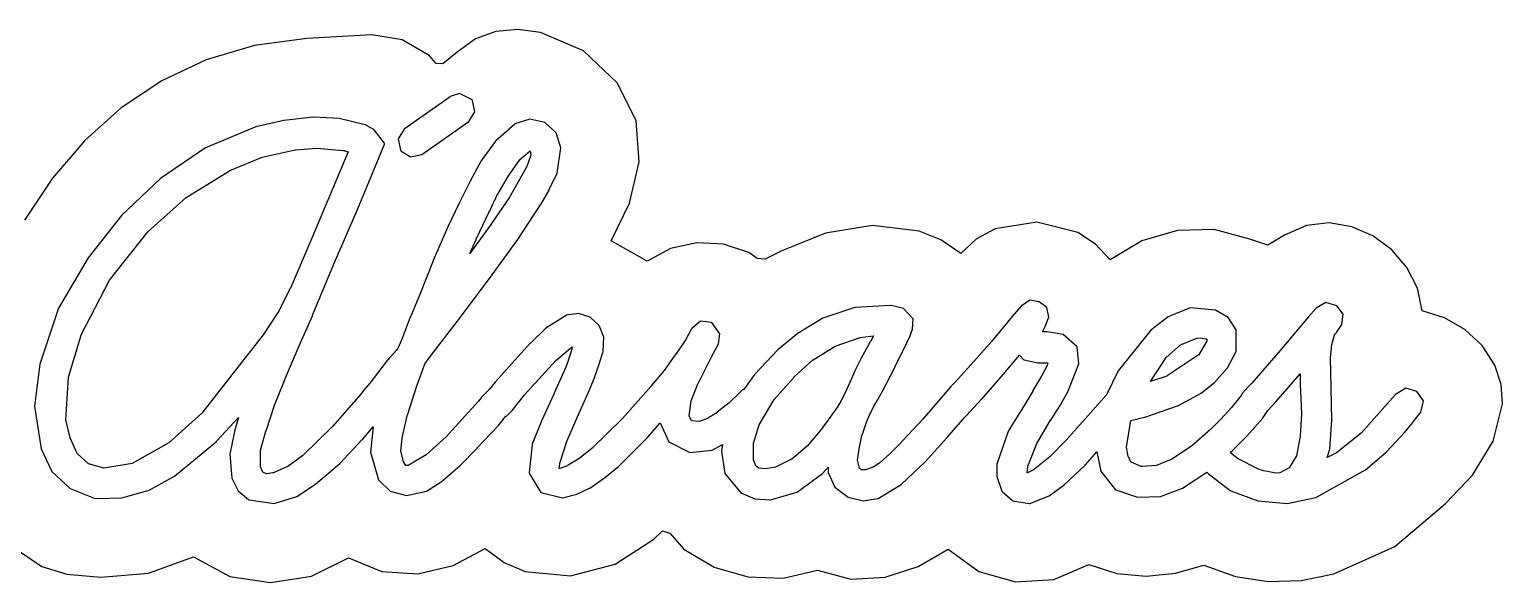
# Model space of a CAD drawing. Extents: x 0.8 to 89.7, y 278.9 to 296.2.
# Drawn here: x 45.02 to 89.71, y 278.88 to 295.68 of the extents above; entities that cross this region are included whole.
import ezdxf

# ---------------------------------------------------------------- set-up
doc = ezdxf.new("R2010")
doc.units = 0

msp = doc.modelspace()

# ---------------------------------------------------------------- linework, layer by layer
at = {"layer": 'Camada 2'}
for p, q in [((55.404557, 295.511049), (53.434266, 295.402014)), ((56.328805, 295.36259), (55.404557, 295.511049)), ((59.168105, 295.615276), (58.545694, 295.390357)), ((59.83561, 295.675904), (59.168105, 295.615276)), ((60.519936, 295.587326), (59.83561, 295.675904)), ((61.825972, 295.022896), (60.519936, 295.587326)), ((51.848942, 295.185434), (50.379685, 294.751916)), ((53.4343, 295.402), (51.848942, 295.185434)), ((53.434266, 295.402014), (53.4343, 295.402)), ((57.147156, 294.886261), (56.328805, 295.36259)), ((58.545694, 295.390357), (57.996646, 294.986061)), ((62.860046, 294.042674), (61.825972, 295.022896)), ((50.379685, 294.751916), (49.029148, 294.117253)), ((57.356205, 294.644704), (57.147156, 294.886261)), ((57.55734, 294.629325), (57.356205, 294.644704)), ((57.996646, 294.986061), (57.55734, 294.629325)), ((49.029148, 294.117253), (47.799954, 293.297251)), ((63.430294, 292.901864), (62.860046, 294.042674)), ((47.799954, 293.297251), (46.694723, 292.307718)), ((63.516756, 291.65311), (63.430294, 292.901864)), ((46.694723, 292.307718), (45.716076, 291.164461)), ((63.226523, 290.403826), (63.516756, 291.65311)), ((45.716076, 291.164461), (44.866635, 289.883286)), ((62.666686, 289.261424), (63.226523, 290.403826)), ((70.601637, 289.721947), (69.167561, 289.486555)), ((72.013065, 289.553887), (70.601637, 289.721947)), ((75.583457, 289.824262), (74.320141, 289.619027)), ((76.824913, 289.505857), (75.583457, 289.824262)), ((83.763078, 289.721037), (83.102236, 289.425424)), ((84.452601, 289.799881), (83.763078, 289.721037)), ((85.136556, 289.687094), (84.452601, 289.799881)), ((85.780695, 289.407816), (85.136556, 289.687094)), ((63.758486, 288.642284), (62.666686, 289.261424)), ((65.264099, 289.197009), (64.472259, 289.026614)), ((66.074616, 289.154494), (65.264099, 289.197009)), ((69.167561, 289.486555), (67.840526, 288.953494)), ((72.669758, 289.285506), (72.013065, 289.553887)), ((73.272156, 288.876594), (72.669758, 289.285506)), ((73.754407, 289.315808), (73.272156, 288.876594)), ((74.320141, 289.619027), (73.754407, 289.315808)), ((77.363321, 289.154528), (76.824913, 289.505857)), ((78.766417, 289.259039), (77.807316, 288.677374)), ((79.846282, 289.57528), (78.766417, 289.259039)), ((80.967122, 289.599046), (79.846282, 289.57528)), ((82.049146, 289.303284), (80.967122, 289.599046)), ((82.588325, 289.124781), (82.049146, 289.303284)), ((83.102236, 289.425424), (82.588325, 289.124781)), ((86.350769, 288.987185), (85.780695, 289.407816)), ((64.472259, 289.026614), (63.758486, 288.642284)), ((66.844426, 288.900094), (66.074616, 289.154494)), ((67.096575, 288.721927), (66.844426, 288.900094)), ((67.840526, 288.953494), (67.341156, 288.697722)), ((77.807316, 288.677374), (77.363321, 289.154528)), ((86.81253, 288.450339), (86.350769, 288.987185)), ((67.341156, 288.697722), (67.096575, 288.721927)), ((87.131728, 287.822416), (86.81253, 288.450339)), ((87.274116, 287.128554), (87.131728, 287.822416)), ((87.954204, 286.91559), (87.274116, 287.128554)), ((88.574171, 286.560686), (87.954204, 286.91559)), ((89.096526, 286.077312), (88.574171, 286.560686)), ((89.483776, 285.478934), (89.096526, 286.077312)), ((89.673186, 284.895336), (89.483776, 285.478934)), ((89.714031, 284.311905), (89.673186, 284.895336)), ((89.432097, 283.178905), (89.714031, 284.311905)), ((88.80212, 282.146654), (89.432097, 283.178905)), ((87.988246, 281.281874), (88.80212, 282.146654)), ((86.44654, 279.981034), (87.988246, 281.281874)), ((63.963566, 280.204694), (64.226464, 280.452649)), ((64.226464, 280.452649), (64.447829, 280.385544)), ((64.447829, 280.385544), (64.875676, 279.900004)), ((44.423555, 280.028908), (45.395128, 279.368797)), ((57.874872, 279.396036), (58.840516, 279.913674)), ((58.840516, 279.913674), (59.417712, 279.492877)), ((62.793073, 279.436279), (63.963566, 280.204694)), ((64.875676, 279.900004), (65.792758, 279.350359)), ((71.983864, 279.370223), (72.889346, 279.896104)), ((72.889346, 279.896104), (73.824581, 279.215238)), ((84.595911, 279.149368), (86.44654, 279.981034)), ((45.395128, 279.368797), (46.148903, 279.138393)), ((48.628442, 279.168959), (49.996766, 279.661724)), ((49.996766, 279.661724), (51.097873, 279.067377)), ((53.572266, 279.078555), (54.695986, 279.628524)), ((54.695986, 279.628524), (55.711372, 279.216884)), ((56.801412, 279.15158), (57.874872, 279.396036)), ((59.417712, 279.492877), (60.056679, 279.220315)), ((61.432487, 279.084668), (62.793073, 279.436279)), ((70.980119, 279.045235), (71.983864, 279.370223)), ((76.097915, 278.978934), (77.164736, 279.427354)), ((77.164736, 279.427354), (78.014198, 279.154822)), ((79.792356, 279.166599), (80.651066, 279.407854)), ((80.651066, 279.407854), (81.614352, 279.062825)), ((46.148903, 279.138393), (47.179006, 279.045434)), ((47.179006, 279.045434), (48.628442, 279.168959)), ((51.097873, 279.067377), (52.331301, 278.882246)), ((52.331301, 278.882246), (53.572266, 279.078555)), ((55.711372, 279.216884), (56.801412, 279.15158)), ((60.056679, 279.220315), (61.432487, 279.084668)), ((65.792758, 279.350359), (66.818154, 279.052484)), ((66.818154, 279.052484), (67.885493, 279.017236)), ((67.885493, 279.017236), (68.928406, 279.255474)), ((68.928406, 279.255474), (69.940752, 278.985525)), ((69.940752, 278.985525), (70.980119, 279.045235)), ((73.824581, 279.215238), (74.939317, 278.908871)), ((74.939317, 278.908871), (76.097915, 278.978934)), ((78.014198, 279.154822), (78.901736, 279.075079)), ((78.901736, 279.075079), (79.792356, 279.166599)), ((81.614352, 279.062825), (82.607154, 278.915449)), ((82.607154, 278.915449), (83.608124, 278.949654)), ((83.608124, 278.949654), (84.595911, 279.149368))]:
    msp.add_line(p, q, dxfattribs=at)
at = {"layer": 'Layer 1'}
for p, q in [((58.0647, 293.732), (57.8125, 293.648)), ((58.4455, 293.539), (58.0647, 293.732)), ((58.0647, 293.732), (58.0647, 293.732)), ((57.8125, 293.648), (56.3847, 292.645)), ((58.461, 293.518), (58.4455, 293.539)), ((58.534425, 293.178625), (58.461, 293.518)), ((52.7363, 292.914), (51.8868, 292.717)), ((53.6329, 293.016), (52.7363, 292.914)), ((53.6386, 293.016), (53.6329, 293.016)), ((53.6329, 293.016), (53.6329, 293.016)), ((53.6427, 293.016), (53.6386, 293.016)), ((54.4101, 292.974), (53.6427, 293.016)), ((55.207, 292.781), (54.4101, 292.974)), ((55.209, 292.779), (55.207, 292.781)), ((55.2127, 292.778), (55.209, 292.779)), ((55.4803, 292.625), (55.2127, 292.778)), ((56.9221, 291.881), (58.3494, 292.885)), ((58.3494, 292.885), (58.534425, 293.178625)), ((59.74, 292.803), (59.1618, 292.287)), ((59.7421, 292.805), (59.74, 292.803)), ((59.7442, 292.806), (59.7421, 292.805)), ((60.199525, 292.94925), (59.7442, 292.806)), ((60.6562, 292.851), (60.199525, 292.94925)), ((61.000425, 292.540875), (60.6562, 292.851)), ((51.8811, 292.717), (50.35965, 292.07875)), ((51.8847, 292.717), (51.8811, 292.717)), ((51.8868, 292.717), (51.8847, 292.717)), ((55.7888, 292.225), (55.4803, 292.625)), ((56.3847, 292.645), (56.200925, 292.350625)), ((56.200925, 292.350625), (56.2756, 292.012)), ((61.1405, 292.086), (61.000425, 292.540875)), ((50.35965, 292.07875), (48.996, 291.154)), ((52.078837, 291.797), (53.08, 292.017)), ((53.08, 292.017), (53.0841, 292.019)), ((53.0841, 292.019), (53.0898, 292.019)), ((53.0898, 292.019), (53.7383, 292.074)), ((54.6897, 291.963), (53.5859, 289.334)), ((53.7383, 292.074), (54.531, 292.002)), ((53.7383, 292.074), (53.7383, 292.074)), ((54.531, 292.002), (54.5569, 291.998)), ((54.5569, 291.998), (54.5822, 291.998)), ((54.5822, 291.998), (54.5801, 291.99)), ((54.5801, 291.99), (54.59, 291.988)), ((54.59, 291.988), (54.5977, 291.986)), ((54.5977, 291.986), (54.6897, 291.963)), ((55.6307, 291.802), (55.7909, 292.189)), ((55.7909, 292.207), (55.7888, 292.225)), ((55.7909, 292.189), (55.7909, 292.207)), ((56.2756, 292.012), (56.2891, 291.992)), ((56.2891, 291.992), (56.583062, 291.8075)), ((56.583062, 291.8075), (56.9221, 291.881)), ((59.1602, 292.285), (58.7225, 291.689)), ((59.1618, 292.287), (59.1602, 292.285)), ((59.8868, 291.719), (60.2108, 291.992)), ((60.2108, 291.992), (60.2268, 291.861)), ((60.2108, 291.992), (60.2108, 291.992)), ((61.0273, 291.31), (61.1405, 292.086)), ((51.092, 291.391), (52.078837, 291.797)), ((54.9667, 290.213), (55.6307, 291.802)), ((58.7204, 291.686), (58.3866, 291.074)), ((58.7225, 291.688), (58.7204, 291.686)), ((58.7225, 291.689), (58.7225, 291.688)), ((59.5509, 291.234), (59.8832, 291.711)), ((60.1116, 291.516), (59.5685, 290.561)), ((59.8832, 291.711), (59.8847, 291.715)), ((59.8847, 291.715), (59.8868, 291.719)), ((60.2268, 291.861), (60.1116, 291.516)), ((48.996, 291.154), (47.810425, 290.0225)), ((49.7716, 290.574), (51.0842, 291.388)), ((51.0842, 291.388), (51.0878, 291.391)), ((51.0878, 291.391), (51.092, 291.391)), ((58.3866, 291.074), (58.0409, 290.385)), ((59.2362, 290.697), (59.5488, 291.23)), ((59.5488, 291.23), (59.5509, 291.232)), ((59.5509, 291.232), (59.5509, 291.234)), ((60.7891, 290.812), (61.0273, 291.31)), ((48.6094, 289.526), (49.7675, 290.57)), ((49.7675, 290.57), (49.7696, 290.572)), ((49.7696, 290.572), (49.7716, 290.574)), ((59.5685, 290.561), (58.9432, 289.649)), ((58.9706, 290.147), (59.2326, 290.691)), ((59.2326, 290.691), (59.2362, 290.697)), ((60.5312, 290.358), (60.7813, 290.799)), ((60.7813, 290.799), (60.7891, 290.812)), ((54.2752, 288.602), (54.9667, 290.213)), ((58.0409, 290.385), (57.7107, 289.684)), ((58.5685, 289.306), (58.9669, 290.14)), ((58.9669, 290.14), (58.969, 290.145)), ((58.969, 290.145), (58.9706, 290.147)), ((59.8103, 289.266), (60.5271, 290.35)), ((60.5271, 290.35), (60.5312, 290.358)), ((47.810425, 290.0225), (46.8008, 288.744)), ((57.7107, 289.687), (57.2658, 288.66)), ((57.7107, 289.684), (57.7107, 289.687)), ((58.9432, 289.649), (58.3752, 288.869)), ((47.4493, 288.066), (48.6094, 289.526)), ((53.5859, 289.334), (52.9337, 287.817)), ((58.3752, 288.869), (58.5665, 289.303)), ((58.5665, 289.303), (58.5685, 289.305)), ((58.5685, 289.305), (58.5685, 289.306)), ((59.0605, 288.225), (59.8067, 289.26)), ((59.8067, 289.26), (59.8103, 289.266)), ((46.8008, 288.744), (45.9006, 287.217)), ((53.6055, 286.996), (54.2752, 288.602)), ((57.2637, 288.652), (56.8632, 287.625)), ((57.2658, 288.66), (57.2637, 288.656)), ((57.2637, 288.656), (57.2637, 288.652)), ((46.5879, 286.401), (47.4472, 288.063)), ((47.4472, 288.063), (47.4493, 288.066)), ((58.0993, 286.938), (59.0605, 288.225)), ((52.9317, 287.815), (52.5684, 287.108)), ((52.9337, 287.817), (52.9317, 287.815)), ((56.8632, 287.625), (56.5743, 286.949)), ((75.367, 287.453), (75.1091, 287.273)), ((75.6579, 287.41), (75.367, 287.453)), ((75.8827, 287.238), (75.6579, 287.41)), ((45.8985, 287.213), (45.3259, 285.514)), ((45.9006, 287.215), (45.8985, 287.213)), ((45.9006, 287.217), (45.9006, 287.215)), ((52.5684, 287.108), (52.111, 286.402)), ((53.203, 286.073), (53.6014, 286.985)), ((53.6014, 286.985), (53.6034, 286.99)), ((53.6034, 286.99), (53.6055, 286.996)), ((61.297, 286.994), (60.6836, 286.602)), ((61.3007, 286.996), (61.297, 286.994)), ((61.3063, 286.998), (61.3007, 286.996)), ((61.672638, 287.048), (61.3063, 286.998)), ((62.0272, 286.945), (61.672638, 287.048)), ((70.0608, 287.236), (69.0862, 286.912)), ((71.1409, 287.299), (70.0608, 287.236)), ((71.1522, 287.299), (71.1409, 287.299)), ((71.1621, 287.295), (71.1522, 287.299)), ((71.3393, 287.255), (71.1621, 287.295)), ((71.5414, 287.207), (71.3393, 287.255)), ((71.8339, 286.893), (71.5414, 287.207)), ((74.8342, 286.963), (74.2167, 286.213)), ((75.1091, 287.273), (74.8342, 286.963)), ((75.9432, 286.943), (75.8827, 287.238)), ((80.2323, 287.219), (79.5683, 286.953)), ((80.2344, 287.219), (80.2323, 287.219)), ((80.2364, 287.221), (80.2344, 287.219)), ((81.0038, 287.153), (80.2364, 287.221)), ((81.390087, 286.931625), (81.0038, 287.153)), ((84.0595, 287.215), (83.829, 286.946)), ((84.0615, 287.215), (84.0595, 287.215)), ((84.3545, 287.385), (84.0615, 287.215)), ((84.6863, 287.289), (84.3545, 287.385)), ((84.8739, 287.034), (84.6863, 287.289)), ((84.8367, 286.717), (84.8739, 287.034)), ((56.5702, 286.941), (56.3278, 286.289)), ((56.5723, 286.945), (56.5702, 286.941)), ((56.5743, 286.949), (56.5723, 286.945)), ((57.119, 285.668), (58.0993, 286.938)), ((60.6836, 286.602), (60.2165, 286.153)), ((62.307575, 286.691125), (62.0272, 286.945)), ((62.4432, 286.336), (62.307575, 286.691125)), ((65.0978, 286.569), (64.9376, 286.266)), ((65.1015, 286.576), (65.0978, 286.569)), ((65.1077, 286.584), (65.1015, 286.576)), ((65.381, 286.815), (65.1077, 286.584)), ((65.7247, 286.777), (65.381, 286.815)), ((65.965, 286.432), (65.7247, 286.777)), ((69.0862, 286.912), (68.3597, 286.469)), ((71.7186, 286.324), (71.8106, 286.578)), ((71.8106, 286.578), (71.8339, 286.893)), ((75.7556, 286.498), (75.8341, 286.654)), ((75.8341, 286.654), (75.9411, 286.924)), ((75.9411, 286.924), (75.9432, 286.933)), ((75.9432, 286.933), (75.9432, 286.943)), ((79.0391, 286.547), (78.049, 285.314)), ((79.5683, 286.953), (79.0391, 286.547)), ((81.6296, 286.555), (81.390087, 286.931625)), ((81.6296, 286.549), (81.6296, 286.555)), ((81.6317, 286.543), (81.6296, 286.549)), ((81.6296, 285.897), (81.6317, 286.543)), ((83.829, 286.946), (82.9619, 285.924)), ((84.6749, 286.471), (84.8367, 286.717)), ((46.1992, 285.123), (46.5858, 286.397)), ((46.5858, 286.397), (46.5879, 286.399)), ((46.5879, 286.399), (46.5879, 286.401)), ((52.1095, 286.4), (50.244, 284.026)), ((52.111, 286.402), (52.1095, 286.4)), ((52.82, 285.172), (53.2009, 286.068)), ((53.2009, 286.07), (53.203, 286.073)), ((53.2009, 286.068), (53.2009, 286.07)), ((56.2441, 286.111), (56.2245, 286.056)), ((56.2519, 286.119), (56.2441, 286.111)), ((56.2637, 286.153), (56.2519, 286.119)), ((56.3278, 286.289), (56.2637, 286.153)), ((60.2108, 286.146), (59.6677, 285.547)), ((60.2129, 286.151), (60.2108, 286.146)), ((60.2165, 286.153), (60.2129, 286.151)), ((62.42, 285.902), (62.4432, 286.33)), ((62.4432, 286.332), (62.4432, 286.336)), ((62.4432, 286.33), (62.4432, 286.332)), ((64.9376, 286.266), (64.6348, 285.828)), ((65.6916, 285.699), (65.9257, 286.129)), ((65.9257, 286.129), (65.9278, 286.133)), ((65.9278, 286.133), (65.965, 286.432)), ((68.3514, 286.463), (67.7245, 285.951)), ((68.3535, 286.465), (68.3514, 286.463)), ((68.3597, 286.469), (68.3535, 286.465)), ((69.4609, 286.061), (70.2262, 286.326)), ((70.2262, 286.326), (70.6303, 286.371)), ((70.5275, 286.191), (70.2443, 285.68)), ((70.529, 286.193), (70.5275, 286.191)), ((70.5311, 286.197), (70.529, 286.193)), ((70.6303, 286.371), (70.5311, 286.197)), ((70.6303, 286.371), (70.6303, 286.371)), ((71.2752, 285.42), (71.6468, 286.182)), ((71.6468, 286.182), (71.6525, 286.191)), ((71.6525, 286.191), (71.6566, 286.205)), ((71.6566, 286.205), (71.7109, 286.309)), ((71.7109, 286.309), (71.715, 286.316)), ((71.715, 286.316), (71.7186, 286.324)), ((74.2187, 286.213), (73.672, 285.592)), ((74.2167, 286.213), (74.2187, 286.213)), ((75.7535, 286.494), (75.7556, 286.498)), ((75.8982, 286.494), (75.7535, 286.494)), ((75.9003, 286.494), (75.8982, 286.494)), ((76.3788, 286.418), (75.9003, 286.494)), ((76.8067, 286.039), (76.3788, 286.418)), ((79.5057, 285.713), (79.945, 286.099)), ((79.945, 286.099), (79.9471, 286.101)), ((79.9471, 286.101), (80.4411, 286.305)), ((80.4411, 286.305), (80.4494, 286.305)), ((80.4494, 286.305), (80.4571, 286.307)), ((80.4571, 286.307), (80.5625, 286.314)), ((80.7403, 286.211), (80.4866, 285.789)), ((80.5625, 286.314), (80.7227, 286.281)), ((80.5625, 286.314), (80.5625, 286.314)), ((80.7227, 286.281), (80.7263, 286.279)), ((80.7263, 286.279), (80.7305, 286.279)), ((80.7305, 286.279), (80.7403, 286.277)), ((80.7403, 286.277), (80.7403, 286.211)), ((84.4987, 285.717), (84.5359, 286.106)), ((84.5359, 286.106), (84.6119, 286.393)), ((84.6119, 286.393), (84.614, 286.397)), ((84.614, 286.397), (84.616, 286.401)), ((84.616, 286.401), (84.6475, 286.448)), ((84.6475, 286.448), (84.663, 286.459)), ((84.663, 286.459), (84.6749, 286.471)), ((55.9413, 285.703), (55.824, 285.559)), ((55.949, 285.717), (55.9413, 285.703)), ((55.9609, 285.73), (55.949, 285.717)), ((56.1501, 285.941), (55.9609, 285.73)), ((56.1971, 286), (56.1501, 285.941)), ((56.2245, 286.056), (56.1971, 286)), ((57.0172, 285.527), (57.0994, 285.647)), ((57.0994, 285.647), (57.1092, 285.657)), ((57.1092, 285.657), (57.119, 285.668)), ((60.0413, 284.582), (60.9927, 285.627)), ((60.9927, 285.627), (61.434, 285.998)), ((61.3673, 285.643), (61.2872, 285.424)), ((61.3694, 285.651), (61.3673, 285.643)), ((61.373, 285.657), (61.3694, 285.651)), ((61.4727, 285.955), (61.373, 285.657)), ((61.434, 285.998), (61.4536, 286.012)), ((61.4536, 286.012), (61.4712, 286.03)), ((61.4712, 286.03), (61.4867, 286.043)), ((61.4748, 285.963), (61.4727, 285.955)), ((61.4769, 285.973), (61.4748, 285.963)), ((61.4867, 286.043), (61.4769, 285.973)), ((62.3166, 285.549), (62.42, 285.902)), ((64.6307, 285.824), (64.2793, 285.324)), ((64.6348, 285.828), (64.6307, 285.824)), ((65.3025, 284.924), (65.6895, 285.695)), ((65.6895, 285.695), (65.6916, 285.699)), ((67.7245, 285.951), (67.0254, 285.213)), ((68.2206, 285.129), (68.7906, 285.645)), ((68.7906, 285.645), (68.7968, 285.648)), ((68.7968, 285.648), (69.4609, 286.061)), ((70.2422, 285.676), (70.0583, 285.31)), ((70.2443, 285.68), (70.2422, 285.678)), ((70.2422, 285.678), (70.2422, 285.676)), ((74.5588, 285.196), (75.0611, 285.786)), ((75.0611, 285.786), (75.1861, 285.647)), ((75.1861, 285.647), (75.1897, 285.645)), ((75.1897, 285.645), (75.1959, 285.645)), ((75.1959, 285.645), (75.6135, 285.555)), ((76.8615, 285.525), (76.8067, 286.039)), ((79.0329, 284.984), (79.5037, 285.711)), ((79.5037, 285.711), (79.5057, 285.713)), ((80.4824, 285.785), (79.5331, 285.154)), ((80.4845, 285.787), (80.4824, 285.785)), ((80.4866, 285.789), (80.4845, 285.787)), ((81.3682, 285.397), (81.6296, 285.897)), ((82.9619, 285.924), (82.1061, 284.934)), ((84.5163, 284.789), (84.4987, 285.717)), ((45.3259, 285.514), (45.1657, 284.24)), ((55.8142, 285.547), (55.3439, 284.941)), ((55.824, 285.559), (55.8142, 285.547)), ((56.7733, 284.853), (56.9469, 285.319)), ((56.9469, 285.319), (57.0172, 285.527)), ((59.6677, 285.545), (59.1561, 284.976)), ((59.6677, 285.547), (59.6677, 285.545)), ((61.2872, 285.424), (60.9394, 284.635)), ((62.1621, 285.106), (62.3145, 285.543)), ((62.3145, 285.543), (62.3166, 285.549)), ((64.2793, 285.324), (63.885, 284.853)), ((67.0254, 285.213), (66.6853, 284.73)), ((70.0583, 285.31), (69.9079, 284.953)), ((70.8949, 284.676), (71.2814, 285.428)), ((71.2814, 285.428), (71.2752, 285.42)), ((73.6658, 285.586), (73.1154, 284.979)), ((73.6699, 285.588), (73.6658, 285.586)), ((73.672, 285.592), (73.6699, 285.588)), ((73.9107, 284.453), (74.5588, 285.196)), ((75.6135, 285.555), (75.6254, 285.555)), ((75.6254, 285.555), (75.9127, 285.555)), ((75.8951, 285.475), (75.7287, 285.145)), ((75.9127, 285.555), (75.8951, 285.475)), ((76.5235, 284.678), (76.8615, 285.525)), ((78.049, 285.314), (77.7012, 284.586)), ((80.9816, 284.965), (81.3682, 285.397)), ((82.8378, 284.367), (83.5778, 285.215)), ((83.5778, 285.215), (83.5784, 285.215)), ((83.5778, 285.215), (83.5778, 285.215)), ((83.5784, 285.215), (83.5784, 284.903)), ((46.1248, 283.824), (46.1992, 285.123)), ((52.4785, 284.338), (52.8185, 285.17)), ((52.8185, 285.17), (52.82, 285.172)), ((55.3439, 284.941), (55.1424, 284.703)), ((56.4922, 283.99), (56.7733, 284.853)), ((58.9685, 284.74), (58.9334, 284.715)), ((59.1483, 284.969), (58.9685, 284.74)), ((59.1561, 284.976), (59.1483, 284.969)), ((61.9823, 284.666), (62.158, 285.094)), ((62.158, 285.094), (62.1621, 285.106)), ((63.8809, 284.85), (63.0117, 283.867)), ((63.8829, 284.851), (63.8809, 284.85)), ((63.885, 284.853), (63.8829, 284.851)), ((65.0973, 284.402), (65.2989, 284.912)), ((65.2989, 284.912), (65.3009, 284.918)), ((65.3009, 284.918), (65.3025, 284.924)), ((66.6564, 284.73), (66.582, 284.658)), ((66.6853, 284.73), (66.6564, 284.73)), ((67.6109, 284.445), (68.2165, 285.123)), ((68.2165, 285.123), (68.2186, 285.127)), ((68.2186, 285.127), (68.2206, 285.129)), ((69.9079, 284.953), (69.7322, 284.58)), ((72.9687, 284.83), (72.7966, 284.637)), ((73.1154, 284.979), (72.9687, 284.83)), ((75.7287, 285.145), (75.4652, 284.711)), ((79.529, 285.152), (79.0329, 284.984)), ((79.5311, 285.152), (79.529, 285.152)), ((79.5331, 285.154), (79.5311, 285.152)), ((80.5749, 284.641), (80.9754, 284.959)), ((80.9754, 284.959), (80.9816, 284.965)), ((82.0084, 284.834), (81.8172, 284.619)), ((82.1061, 284.934), (81.981, 284.811)), ((81.981, 284.811), (82.0084, 284.834)), ((83.5784, 284.903), (83.6151, 284.002)), ((84.5359, 283.799), (84.5163, 284.789)), ((86.7782, 284.787), (86.4676, 284.596)), ((87.1161, 284.682), (86.7782, 284.787)), ((52.1953, 283.488), (52.4743, 284.328)), ((52.4743, 284.328), (52.4785, 284.336)), ((52.4785, 284.336), (52.4785, 284.338)), ((55.0602, 284.597), (54.2225, 283.631)), ((55.1543, 284.715), (55.0602, 284.597)), ((55.1424, 284.703), (55.1543, 284.715)), ((58.6403, 284.385), (58.0368, 283.724)), ((58.6445, 284.388), (58.6403, 284.385)), ((58.7204, 284.494), (58.6445, 284.388)), ((58.7303, 284.508), (58.7204, 284.494)), ((58.7401, 284.521), (58.7303, 284.508)), ((58.9334, 284.715), (58.7401, 284.521)), ((59.6723, 284.119), (59.8067, 284.293)), ((59.8067, 284.293), (59.8987, 284.401)), ((59.8987, 284.401), (60.0413, 284.582)), ((60.9337, 284.627), (60.5663, 283.813)), ((60.9358, 284.631), (60.9337, 284.627)), ((60.9394, 284.635), (60.9358, 284.631)), ((61.6365, 283.898), (61.9823, 284.666)), ((65.0332, 283.945), (65.0958, 284.397)), ((65.0958, 284.397), (65.0973, 284.399)), ((65.0973, 284.399), (65.0973, 284.402)), ((66.2482, 284.342), (65.8828, 284.051)), ((66.582, 284.658), (66.2482, 284.342)), ((67.1618, 283.674), (67.6109, 284.445)), ((69.6345, 284.383), (69.5544, 284.253)), ((69.6402, 284.4), (69.6345, 284.383)), ((69.6521, 284.418), (69.6402, 284.4)), ((69.7301, 284.574), (69.6521, 284.418)), ((69.7322, 284.58), (69.7301, 284.574)), ((70.6272, 284.215), (70.7461, 284.418)), ((70.7461, 284.418), (70.7621, 284.445)), ((70.7621, 284.445), (70.8908, 284.668)), ((70.8908, 284.668), (70.8949, 284.676)), ((72.7966, 284.637), (72.1114, 283.838)), ((73.5356, 284.057), (73.9066, 284.448)), ((73.9066, 284.448), (73.9107, 284.453)), ((75.2171, 284.289), (74.7133, 283.477)), ((75.4574, 284.697), (75.2171, 284.289)), ((75.4615, 284.704), (75.4574, 284.697)), ((75.4652, 284.711), (75.4615, 284.704)), ((76.2713, 284.23), (76.5235, 284.678)), ((77.7012, 284.586), (76.4687, 283.209)), ((79.8639, 284.252), (80.5692, 284.635)), ((80.5692, 284.635), (80.5729, 284.639)), ((80.5729, 284.639), (80.5749, 284.641)), ((81.7842, 284.563), (81.4849, 284.2)), ((81.8172, 284.619), (81.7842, 284.563)), ((82.5919, 284.107), (82.8378, 284.367)), ((86.4598, 284.586), (85.4227, 283.42)), ((86.4635, 284.592), (86.4598, 284.586)), ((86.4676, 284.596), (86.4635, 284.592)), ((87.3172, 284.401), (87.1161, 284.682)), ((87.2371, 284.055), (87.3172, 284.401)), ((45.1657, 284.24), (45.3709, 282.947)), ((50.244, 284.026), (49.2497, 283.125)), ((50.6935, 283.174), (51.3612, 283.889)), ((51.3612, 283.889), (51.2361, 283.478)), ((56.3237, 283.272), (56.4901, 283.988)), ((56.4901, 283.988), (56.4922, 283.99)), ((59.2465, 283.655), (59.3984, 283.846)), ((59.3984, 283.846), (59.4651, 283.92)), ((59.4651, 283.92), (59.4708, 283.924)), ((59.4708, 283.924), (59.4806, 283.93)), ((59.4806, 283.93), (59.4884, 283.936)), ((59.4884, 283.936), (59.6682, 284.113)), ((59.6682, 284.113), (59.6723, 284.119)), ((61.3162, 283.141), (61.6365, 283.898)), ((63.0075, 283.863), (62.0877, 282.961)), ((63.0096, 283.865), (63.0075, 283.863)), ((63.0117, 283.867), (63.0096, 283.865)), ((65.1092, 283.797), (65.0332, 283.945)), ((65.5919, 283.861), (65.3376, 283.769)), ((65.5939, 283.861), (65.5919, 283.861)), ((65.8807, 284.049), (65.5939, 283.861)), ((65.8828, 284.049), (65.8807, 284.049)), ((65.8828, 284.051), (65.8828, 284.049)), ((69.541, 284.232), (69.0914, 283.597)), ((69.5467, 284.244), (69.541, 284.232)), ((69.5544, 284.253), (69.5467, 284.244)), ((70.4319, 283.799), (70.5022, 283.969)), ((70.5022, 283.969), (70.5078, 283.977)), ((70.5078, 283.977), (70.512, 283.986)), ((70.512, 283.986), (70.6272, 284.215)), ((72.1114, 283.838), (71.3967, 283.066)), ((73.1309, 283.6), (73.3986, 283.903)), ((73.3986, 283.903), (73.4927, 283.996)), ((73.4927, 283.996), (73.5061, 284.016)), ((73.5061, 284.016), (73.5216, 284.045)), ((73.5216, 284.045), (73.5335, 284.055)), ((73.5335, 284.055), (73.5356, 284.057)), ((76.0036, 283.814), (76.2713, 284.23)), ((78.4402, 283.803), (78.6608, 283.858)), ((78.6608, 283.858), (78.6706, 283.86)), ((78.6706, 283.86), (78.8619, 283.908)), ((78.8619, 283.908), (78.8815, 283.912)), ((78.8815, 283.912), (78.9011, 283.918)), ((78.9011, 283.918), (79.1275, 283.995)), ((79.1275, 283.995), (79.8525, 284.248)), ((79.8525, 284.248), (79.8582, 284.25)), ((79.8582, 284.25), (79.8639, 284.252)), ((81.1666, 283.842), (80.8622, 283.537)), ((81.4849, 284.2), (81.1666, 283.844)), ((81.1666, 283.844), (81.1666, 283.842)), ((81.9568, 283.332), (82.4255, 283.859)), ((82.4255, 283.859), (82.4296, 283.863)), ((82.4296, 283.863), (82.5919, 284.107)), ((83.6151, 284.002), (83.5784, 283.338)), ((87.003, 283.76), (87.2293, 284.043)), ((87.2293, 284.043), (87.2334, 284.049)), ((87.2334, 284.049), (87.2371, 284.055)), ((46.1248, 283.822), (46.1248, 283.824)), ((46.2478, 283.275), (46.1248, 283.822)), ((51.2346, 283.471), (51.0935, 282.783)), ((51.2361, 283.475), (51.2346, 283.471)), ((51.2361, 283.478), (51.2361, 283.475)), ((52.0294, 282.9), (52.1932, 283.48)), ((52.1932, 283.485), (52.1953, 283.488)), ((52.1932, 283.48), (52.1932, 283.485)), ((54.2225, 283.631), (53.3125, 282.738)), ((55.117, 283.223), (55.4473, 283.612)), ((55.4473, 283.612), (55.3692, 282.84)), ((58.0331, 283.721), (57.66, 283.31)), ((58.0368, 283.724), (58.0331, 283.721)), ((58.6016, 282.969), (59.2403, 283.645)), ((59.2403, 283.645), (59.2465, 283.655)), ((60.5663, 283.813), (60.2718, 283.088)), ((63.7796, 283.295), (64.1527, 283.728)), ((64.1527, 283.728), (64.4162, 283.154)), ((65.3355, 283.769), (65.1092, 283.797)), ((65.3376, 283.769), (65.3355, 283.769)), ((66.984, 283.119), (67.1618, 283.674)), ((69.0857, 283.589), (68.6149, 283.027)), ((69.0893, 283.594), (69.0857, 283.589)), ((69.0914, 283.597), (69.0893, 283.594)), ((70.2794, 283.362), (70.4277, 283.781)), ((70.4277, 283.781), (70.4298, 283.791)), ((70.4298, 283.791), (70.4319, 283.799)), ((72.854, 283.281), (73.1232, 283.588)), ((73.1232, 283.588), (73.1273, 283.594)), ((73.1273, 283.594), (73.1309, 283.6)), ((74.7091, 283.469), (74.3753, 282.508)), ((74.7112, 283.473), (74.7091, 283.469)), ((74.7133, 283.477), (74.7112, 283.473)), ((75.5856, 283.109), (76.0016, 283.811)), ((76.0016, 283.811), (76.0036, 283.814)), ((78.3074, 282.994), (78.436, 283.799)), ((78.436, 283.799), (78.4402, 283.803)), ((80.856, 283.533), (80.2742, 283.026)), ((80.8581, 283.535), (80.856, 283.533)), ((80.8622, 283.537), (80.8581, 283.535)), ((84.4775, 282.934), (84.538, 283.811)), ((84.538, 283.811), (84.5359, 283.799)), ((85.4227, 283.42), (84.6786, 282.825)), ((86.1901, 282.848), (86.7565, 283.454)), ((86.7565, 283.454), (86.989, 283.742)), ((86.989, 283.742), (87.003, 283.76)), ((45.3709, 282.947), (45.6877, 282.272)), ((46.2499, 283.272), (46.2478, 283.275)), ((46.4669, 282.803), (46.2499, 283.272)), ((49.2497, 283.125), (48.1309, 282.492)), ((49.414, 282.109), (50.6894, 283.17)), ((50.6894, 283.17), (50.6935, 283.174)), ((54.4339, 282.502), (55.1134, 283.221)), ((55.1134, 283.221), (55.117, 283.223)), ((56.2886, 282.869), (56.3237, 283.265)), ((56.3237, 283.27), (56.3237, 283.272)), ((56.3237, 283.265), (56.3237, 283.27)), ((57.66, 283.31), (57.0565, 282.76)), ((58.076, 282.424), (58.5995, 282.967)), ((58.5995, 282.967), (58.6016, 282.969)), ((60.2676, 283.076), (60.1834, 282.213)), ((60.2697, 283.082), (60.2676, 283.076)), ((60.2718, 283.088), (60.2697, 283.082)), ((61.1172, 282.537), (61.3125, 283.133)), ((61.3125, 283.133), (61.3141, 283.137)), ((61.3141, 283.137), (61.3162, 283.141)), ((62.0877, 282.961), (61.7223, 282.67)), ((62.8964, 282.414), (63.7796, 283.295)), ((64.4162, 283.154), (65.0586, 282.834)), ((65.7304, 282.904), (66.0471, 283.069)), ((66.0471, 283.069), (66.012, 282.883)), ((66.982, 282.607), (66.984, 283.119)), ((68.6149, 283.027), (68.1483, 282.632)), ((70.1874, 282.937), (70.1895, 282.943)), ((70.1895, 282.943), (70.2753, 283.348)), ((70.2753, 283.348), (70.2774, 283.355)), ((70.2774, 283.355), (70.2794, 283.362)), ((71.3848, 283.055), (71.1207, 282.789)), ((71.3905, 283.06), (71.3848, 283.055)), ((71.3967, 283.066), (71.3905, 283.06)), ((72.1997, 282.551), (72.854, 283.279)), ((72.854, 283.279), (72.854, 283.281)), ((75.3086, 282.412), (75.5856, 283.109)), ((76.4687, 283.209), (75.9783, 282.701)), ((78.3559, 282.713), (78.3074, 282.994)), ((80.2742, 283.026), (79.6804, 282.631)), ((81.5294, 282.904), (81.9568, 283.332)), ((83.5763, 283.324), (83.459, 282.729)), ((83.5784, 283.332), (83.5763, 283.324)), ((83.5784, 283.338), (83.5784, 283.332)), ((46.8121, 282.488), (46.4669, 282.803)), ((48.1309, 282.492), (47.2715, 282.353)), ((51.0935, 282.783), (51.1602, 282.053)), ((52.0273, 282.4), (52.0294, 282.9)), ((53.3125, 282.738), (52.8552, 282.408)), ((53.6996, 281.867), (54.4339, 282.502)), ((55.3692, 282.84), (55.3692, 282.838)), ((55.3692, 282.838), (55.6116, 282)), ((56.363, 282.553), (56.2886, 282.869)), ((56.365, 282.547), (56.363, 282.553)), ((56.3671, 282.543), (56.365, 282.547)), ((56.4374, 282.441), (56.3671, 282.543)), ((57.0508, 282.756), (56.5077, 282.441)), ((57.0544, 282.758), (57.0508, 282.756)), ((57.0565, 282.76), (57.0544, 282.758)), ((61.0857, 282.363), (61.1172, 282.533)), ((61.1172, 282.535), (61.1172, 282.537)), ((61.1172, 282.533), (61.1172, 282.535)), ((61.7125, 282.662), (61.3632, 282.445)), ((61.7187, 282.666), (61.7125, 282.662)), ((61.7223, 282.67), (61.7187, 282.666)), ((65.0586, 282.834), (65.7304, 282.904)), ((66.012, 282.883), (66.012, 282.877)), ((66.012, 282.877), (66.012, 282.869)), ((66.012, 282.869), (66.1195, 282.197)), ((66.982, 282.605), (66.982, 282.607)), ((67.0522, 282.427), (66.982, 282.605)), ((68.1405, 282.627), (67.6579, 282.384)), ((68.1442, 282.631), (68.1405, 282.627)), ((68.1483, 282.632), (68.1442, 282.631)), ((70.1368, 282.594), (70.1874, 282.932)), ((70.1988, 282.36), (70.1368, 282.594)), ((70.1874, 282.932), (70.1874, 282.937)), ((70.8143, 282.521), (70.6189, 282.386)), ((71.1207, 282.789), (70.8143, 282.521)), ((71.467, 281.856), (72.1997, 282.551)), ((74.3753, 282.502), (74.3732, 282.496)), ((74.3732, 282.496), (74.3732, 282.096)), ((74.3753, 282.508), (74.3753, 282.502)), ((75.9783, 282.701), (75.4688, 282.299)), ((77.0475, 282.449), (77.4066, 282.856)), ((77.4066, 282.856), (77.5219, 282.266)), ((78.4443, 282.537), (78.3559, 282.713)), ((78.7451, 282.41), (78.4443, 282.537)), ((79.6804, 282.631), (79.2138, 282.44)), ((81.4529, 282.83), (81.5294, 282.904)), ((81.6637, 282.656), (81.4529, 282.83)), ((81.6679, 282.654), (81.6637, 282.656)), ((81.672, 282.65), (81.6679, 282.654)), ((82.3102, 282.322), (81.672, 282.65)), ((83.459, 282.729), (83.2383, 282.365)), ((84.3897, 282.678), (84.4775, 282.932)), ((84.6786, 282.825), (84.3897, 282.678)), ((84.4775, 282.932), (84.4775, 282.934)), ((85.5534, 282.309), (86.1844, 282.842)), ((86.1844, 282.842), (86.1865, 282.844)), ((86.1865, 282.844), (86.1901, 282.848)), ((45.6877, 282.272), (45.6933, 282.264)), ((45.6933, 282.264), (45.699, 282.256)), ((45.699, 282.256), (46.2561, 281.742)), ((47.2715, 282.353), (46.8121, 282.488)), ((48.647112, 281.689875), (49.414, 282.109)), ((51.1602, 282.053), (51.349213, 281.672125)), ((52.0294, 282.398), (52.0273, 282.4)), ((52.0294, 282.396), (52.0294, 282.398)), ((52.0955, 282.238), (52.0294, 282.396)), ((52.2087, 282.183), (52.0955, 282.238)), ((52.404, 282.209), (52.2087, 282.183)), ((52.4118, 282.211), (52.404, 282.209)), ((52.4216, 282.213), (52.4118, 282.211)), ((52.8495, 282.404), (52.4216, 282.213)), ((52.8516, 282.406), (52.8495, 282.404)), ((52.8552, 282.408), (52.8516, 282.406)), ((56.5077, 282.441), (56.4374, 282.441)), ((57.5117, 281.939), (58.076, 282.424)), ((60.1834, 282.213), (60.1834, 282.207)), ((60.1834, 282.207), (60.1834, 282.201)), ((60.1834, 282.201), (60.5333, 281.613)), ((61.0877, 282.357), (61.0857, 282.363)), ((61.0955, 282.348), (61.0877, 282.357)), ((61.1032, 282.34), (61.0955, 282.348)), ((61.1074, 282.342), (61.1032, 282.34)), ((61.3379, 282.431), (61.1074, 282.342)), ((61.3513, 282.439), (61.3379, 282.431)), ((61.3632, 282.445), (61.3513, 282.439)), ((62.0159, 281.752), (62.467, 282.061)), ((62.467, 282.062), (62.8944, 282.41)), ((62.467, 282.061), (62.467, 282.062)), ((62.8944, 282.41), (62.8964, 282.414)), ((66.1195, 282.197), (66.121, 282.19)), ((66.121, 282.19), (66.1252, 282.184)), ((66.1252, 282.184), (66.6058, 281.606)), ((67.1422, 282.355), (67.0522, 282.427)), ((67.3452, 282.332), (67.1422, 282.355)), ((67.3473, 282.332), (67.3452, 282.332)), ((67.6538, 282.384), (67.3473, 282.332)), ((67.6579, 282.384), (67.6538, 282.384)), ((68.3188, 281.635), (69.0785, 282.19)), ((69.0785, 282.19), (69.2562, 282.383)), ((69.2562, 282.383), (69.2521, 282.232)), ((69.2521, 282.232), (69.2542, 282.227)), ((69.2542, 282.227), (69.2542, 282.219)), ((69.2542, 282.219), (69.454438, 281.774625)), ((70.203, 282.353), (70.1988, 282.36)), ((70.205, 282.35), (70.203, 282.353)), ((70.2598, 282.305), (70.205, 282.35)), ((70.373, 282.305), (70.2598, 282.305)), ((70.3766, 282.306), (70.373, 282.305)), ((70.3807, 282.306), (70.3766, 282.306)), ((70.6189, 282.386), (70.3807, 282.306)), ((74.3732, 282.096), (74.3753, 282.082)), ((74.3753, 282.082), (74.3774, 282.069)), ((74.3774, 282.069), (74.5138, 281.684)), ((75.2946, 282.211), (75.3065, 282.41)), ((75.2967, 282.211), (75.2946, 282.211)), ((75.4667, 282.297), (75.2967, 282.211)), ((75.3065, 282.41), (75.3086, 282.412)), ((75.4688, 282.299), (75.4667, 282.297)), ((76.4108, 281.852), (77.0475, 282.449)), ((77.5219, 282.266), (77.9611, 281.711)), ((78.7626, 282.41), (78.7451, 282.41)), ((78.7802, 282.408), (78.7626, 282.41)), ((79.2117, 282.44), (78.7802, 282.408)), ((79.2138, 282.44), (79.2117, 282.44)), ((79.9987, 281.752), (80.7367, 282.23)), ((80.7367, 282.23), (80.7604, 282.209)), ((80.7604, 282.209), (80.7703, 282.201)), ((80.7703, 282.201), (80.7816, 282.192)), ((80.7816, 282.192), (81.4539, 281.678)), ((82.3185, 282.32), (82.3102, 282.322)), ((82.3278, 282.316), (82.3185, 282.32)), ((82.4668, 282.273), (82.3278, 282.316)), ((82.4746, 282.271), (82.4668, 282.273)), ((82.6854, 282.232), (82.4746, 282.271)), ((82.828, 282.201), (82.6854, 282.232)), ((82.9531, 282.215), (82.828, 282.201)), ((83.2363, 282.365), (82.9531, 282.215)), ((83.2383, 282.365), (83.2363, 282.365)), ((84.0496, 281.467), (85.5514, 282.307)), ((85.5514, 282.307), (85.5534, 282.309)), ((46.2561, 281.742), (47.0059, 281.434)), ((47.8167, 281.453), (48.647112, 281.689875)), ((51.349213, 281.672125), (51.6661, 281.403)), ((53.127, 281.5), (53.6975, 281.865)), ((53.6975, 281.865), (53.6996, 281.867)), ((55.6116, 282), (55.963837, 281.65275)), ((55.963837, 281.65275), (56.4591, 281.529)), ((56.4591, 281.529), (57.0606, 281.653)), ((57.0606, 281.653), (57.5097, 281.939)), ((57.5097, 281.939), (57.5117, 281.939)), ((60.5333, 281.613), (61.1932, 281.453)), ((61.6252, 281.568), (62.0097, 281.75)), ((62.0097, 281.75), (62.0117, 281.752)), ((62.0117, 281.752), (62.0159, 281.752)), ((66.6058, 281.606), (67.028562, 281.4255)), ((67.5039, 281.395), (68.3049, 281.627)), ((68.3049, 281.627), (68.3111, 281.631)), ((68.3111, 281.631), (68.3188, 281.635)), ((69.454438, 281.774625), (69.8598, 281.475)), ((70.7698, 281.432), (71.467, 281.856)), ((74.5138, 281.684), (74.5221, 281.666)), ((74.5221, 281.666), (74.5334, 281.651)), ((74.5334, 281.651), (74.844, 281.369)), ((75.9576, 281.518), (76.4108, 281.852)), ((77.9611, 281.711), (77.971, 281.705)), ((77.971, 281.705), (77.9808, 281.699)), ((77.9808, 281.699), (78.6371, 281.473)), ((79.336825, 281.499375), (79.9987, 281.752)), ((81.4539, 281.678), (81.4596, 281.674)), ((81.4596, 281.674), (81.4674, 281.67)), ((81.4674, 281.67), (82.2916, 281.361)), ((47.0059, 281.434), (47.0116, 281.434)), ((47.0116, 281.434), (47.0194, 281.431)), ((47.0194, 281.431), (47.8147, 281.453)), ((47.8147, 281.453), (47.8167, 281.453)), ((51.6661, 281.403), (51.6738, 281.398)), ((51.6738, 281.398), (51.6837, 281.395)), ((51.6837, 281.395), (52.4454, 281.28)), ((52.4454, 281.28), (53.127, 281.5)), ((61.1932, 281.453), (61.1952, 281.453)), ((61.1952, 281.453), (61.6252, 281.568)), ((67.028562, 281.4255), (67.4925, 281.395)), ((67.4925, 281.395), (67.4982, 281.395)), ((67.4982, 281.395), (67.5039, 281.395)), ((69.8598, 281.475), (70.3117, 281.35875)), ((70.3117, 281.35875), (70.7621, 281.43)), ((70.7621, 281.43), (70.7657, 281.43)), ((70.7657, 281.43), (70.7698, 281.432)), ((74.844, 281.369), (74.8502, 281.365)), ((74.8502, 281.365), (74.8559, 281.362)), ((74.8559, 281.362), (75.3541, 281.28)), ((75.3541, 281.28), (75.3597, 281.28)), ((75.3597, 281.28), (75.3675, 281.28)), ((75.3675, 281.28), (75.9576, 281.518)), ((78.6371, 281.473), (78.6371, 281.471)), ((78.6371, 281.471), (78.6391, 281.471)), ((78.6391, 281.471), (79.336825, 281.499375)), ((82.2916, 281.361), (82.2937, 281.361)), ((82.2937, 281.361), (83.180437, 281.28325)), ((83.180437, 281.28325), (84.0476, 281.465)), ((84.0476, 281.465), (84.0476, 281.467)), ((84.0476, 281.467), (84.0496, 281.467))]:
    msp.add_line(p, q, dxfattribs=at)

doc.saveas('drawing.dxf')
